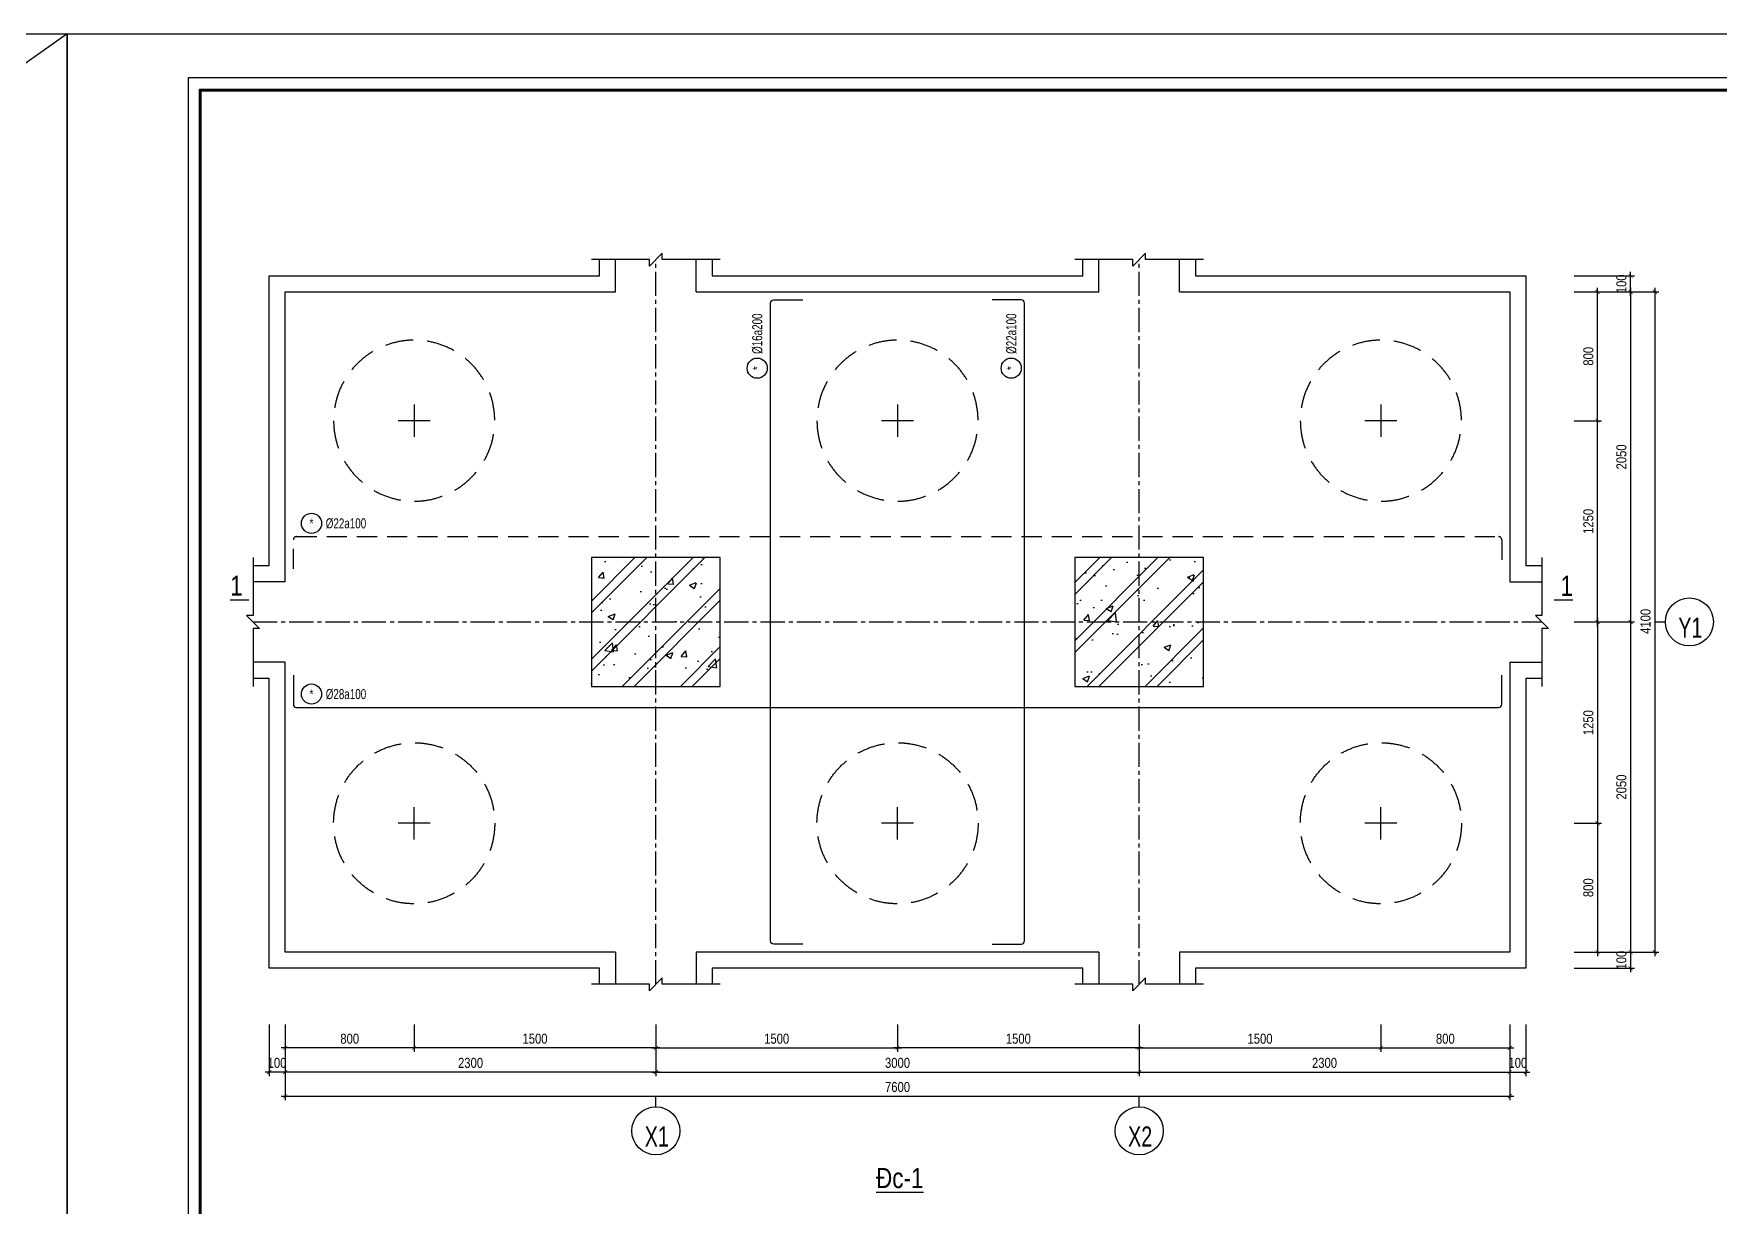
# Model space of a CAD drawing. Extents: x 71 to 2424299, y -14 to 1061502.
# Drawn here: x 1129997 to 1140458, y 529026 to 536307 of the extents above; entities that cross this region are included whole.
import ezdxf
from ezdxf.enums import TextEntityAlignment as Align

# ---------------------------------------------------------------- set-up
doc = ezdxf.new("R2010")
doc.units = 0
doc.header["$LTSCALE"] = 1000
doc.header["$MEASUREMENT"] = 0
doc.header["$PDMODE"] = 3
doc.linetypes.add('CENTER2', pattern=[1.125, 0.75, -0.125, 0.125, -0.125])
doc.linetypes.add('HIDDEN', pattern=[0.375, 0.25, -0.125])
doc.layers.get('0').update_dxf_attribs({"linetype": 'CONTINUOUS'})
doc.layers.get('Defpoints').update_dxf_attribs({"linetype": 'CONTINUOUS'})
for name, color, linetype in [('CDC-KHUNGTEN', 7, 'CONTINUOUS'), ('CDC.01.AXIS', 160, 'CENTER2'), ('CDC.02.DIM', 1, 'CONTINUOUS'), ('CDC.03.BORDER', 3, 'CONTINUOUS'), ('CDC.04.HIDDEN', 8, 'HIDDEN'), ('CDC.05.STEEL', 4, 'CONTINUOUS'), ('CDC.06.TEXT', 2, 'CONTINUOUS'), ('CDC.09.COLUMN', 4, 'CONTINUOUS'), ('CDC.10.HATCH', 9, 'CONTINUOUS'), ('CDC.11.NOTE', 8, 'CONTINUOUS'), ('CDC.12.PILE', 7, 'CONTINUOUS'), ('CDC.14.STEELNUM', 9, 'CONTINUOUS')]:
    doc.layers.add(name, color=color, linetype=linetype)
doc.layers.add('KCS_Plotter', color=11, linetype='CONTINUOUS', plot=False)
doc.styles.add('ARIAL', font='arial.ttf', dxfattribs={"width": 0.8})
doc.dimstyles.new('25', dxfattribs={"dimscale": 25, "dimtxt": 2.5, "dimasz": 1, "dimexe": 1, "dimexo": 0, "dimgap": 1, "dimtad": 1, "dimdec": 0, "dimdsep": 46, "dimtxsty": 'ARIAL', "dimblk": 'ARCHTICK', "dimcen": 1, "dimdle": 1, "dimclrd": 256, "dimclre": 256, "dimclrt": 2, "dimadec": 0, "dimazin": 0, "dimtfac": 0.00072, "dimtdec": 0, "dimtix": 1, "dimtmove": 2, "dimatfit": 3, "dimldrblk": 'ARCHTICK', "dimfxl": 1, "dimtolj": 1, "dimarcsym": 0})
pattern_1 = [(50, (-43780.36, -813.6), (430.35611, -37.65128), [45, -495]), (355, (-43780.36, -813.6), (-83.2508, 451.31528), [36, -396]), (100.4514, (-43744.5, -816.73), (347.10563, 413.66373), [38.24411, -420.68527]), (46.1842, (-43780.36, -693.6), (640.34463, -99.3114), [67.5, -742.5]), (96.6356, (-43727, -701.9), (560.79762, 584.47072), [57.36617, -631.0278]), (351.1842, (-43780.36, -693.6), (560.79717, 584.47116), [54, -594]), (21, (-43720.36, -723.6), (358.14423, -241.57133), [45, -495]), (326, (-43720.36, -723.6), (145.9892, 435.09003), [36, -396]), (71.4514, (-43690.5, -743.73), (504.13358, 193.5183), [38.24411, -420.68527]), (37.5, (-43780.36, -813.6), (7.295913, 199.736312), [0, -391.2, 0, -402, 0, -397.5]), (7.5, (-43780.36, -813.6), (157.841722, 236.647027), [0, -229.2, 0, -382.2, 0, -151.5]), (327.5, (-43914.16, -813.6), (320.293462, -13.532923), [0, -150, 0, -468, 0, -621]), (317.5, (-43974.16, -813.6), (349.9117, 60.06299), [0, -195, 0, -310.8, 0, -441]), (45, (-43780.36, -813.6), (-180.31223, 180.31223), []), (45, (-43780.36, -740.1), (-180.31223, 180.31223), [])]

# ---------------------------------------------------------------- blocks, each defined once
blk = doc.blocks.new('_ArchTick')
at = {"color": 0, "linetype": 'ByBlock', "const_width": 0.15}
blk.add_lwpolyline([(-0.5, -0.5), (0.5, 0.5)], dxfattribs=at)
blk = doc.blocks.new('*D1')
at = {"layer": 'CDC.02.DIM', "lineweight": -2, "transparency": 16777216}
for p, q in [((1131558, 530154), (1131558, 529834)), ((1133858, 530154), (1133858, 529834)), ((1133883, 529859), (1131533, 529859))]:
    blk.add_line(p, q, dxfattribs=at)
at = {"layer": 'Defpoints', "color": 0, "transparency": 16777216}
for p in [(1131558, 530154), (1133858, 530154), (1131558, 529859)]:
    blk.add_point(p, dxfattribs=at)
at = {"layer": 'CDC.02.DIM', "lineweight": -2, "transparency": 16777216, "xscale": 25, "yscale": 25, "zscale": 25, "rotation": 180}
blk.add_blockref('_ArchTick', (1131558, 529859), dxfattribs=at)
at = {"layer": 'CDC.02.DIM', "lineweight": -2, "transparency": 16777216, "xscale": 25, "yscale": 25, "zscale": 25}
blk.add_blockref('_ArchTick', (1133858, 529859), dxfattribs=at)
at = {"layer": 'CDC.02.DIM', "color": 2, "transparency": 16777216, "insert": (1132708, 529916), "char_height": 62.5, "attachment_point": 5, "style": 'ARIAL'}
blk.add_mtext('\\A1;2300', dxfattribs=at)
blk = doc.blocks.new('*D2')
at = {"layer": 'CDC.02.DIM', "lineweight": -2, "transparency": 16777216}
for p, q in [((1136858, 530154), (1136858, 529834)), ((1139158, 530154), (1139158, 529834)), ((1136833, 529859), (1139183, 529859))]:
    blk.add_line(p, q, dxfattribs=at)
at = {"layer": 'Defpoints', "color": 0, "transparency": 16777216}
for p in [(1136858, 530154), (1139158, 530154), (1139158, 529859)]:
    blk.add_point(p, dxfattribs=at)
at = {"layer": 'CDC.02.DIM', "lineweight": -2, "transparency": 16777216, "xscale": 25, "yscale": 25, "zscale": 25, "rotation": 180}
blk.add_blockref('_ArchTick', (1136858, 529859), dxfattribs=at)
at = {"layer": 'CDC.02.DIM', "lineweight": -2, "transparency": 16777216, "xscale": 25, "yscale": 25, "zscale": 25}
blk.add_blockref('_ArchTick', (1139158, 529859), dxfattribs=at)
at = {"layer": 'CDC.02.DIM', "color": 2, "transparency": 16777216, "insert": (1138008, 529916), "char_height": 62.5, "attachment_point": 5, "style": 'ARIAL'}
blk.add_mtext('\\A1;2300', dxfattribs=at)
blk = doc.blocks.new('*D3')
at = {"layer": 'CDC.02.DIM', "lineweight": -2, "transparency": 16777216}
for p, q in [((1131558, 530154), (1131558, 529684)), ((1139158, 530154), (1139158, 529684)), ((1131533, 529709), (1139183, 529709))]:
    blk.add_line(p, q, dxfattribs=at)
at = {"layer": 'Defpoints', "color": 0, "transparency": 16777216}
for p in [(1131558, 530154), (1139158, 530154), (1139158, 529709)]:
    blk.add_point(p, dxfattribs=at)
at = {"layer": 'CDC.02.DIM', "lineweight": -2, "transparency": 16777216, "xscale": 25, "yscale": 25, "zscale": 25, "rotation": 180}
blk.add_blockref('_ArchTick', (1131558, 529709), dxfattribs=at)
at = {"layer": 'CDC.02.DIM', "lineweight": -2, "transparency": 16777216, "xscale": 25, "yscale": 25, "zscale": 25}
blk.add_blockref('_ArchTick', (1139158, 529709), dxfattribs=at)
at = {"layer": 'CDC.02.DIM', "color": 2, "transparency": 16777216, "insert": (1135358, 529766), "char_height": 62.5, "attachment_point": 5, "style": 'ARIAL'}
blk.add_mtext('\\A1;7600', dxfattribs=at)
blk = doc.blocks.new('*D4')
at = {"layer": 'CDC.02.DIM', "lineweight": -2, "transparency": 16777216}
for p, q in [((1132358, 530154), (1132358, 529984)), ((1133858, 530154), (1133858, 529984)), ((1133883, 530009), (1132333, 530009))]:
    blk.add_line(p, q, dxfattribs=at)
at = {"layer": 'Defpoints', "color": 0, "transparency": 16777216}
for p in [(1132358, 530154), (1133858, 530154), (1132358, 530009)]:
    blk.add_point(p, dxfattribs=at)
at = {"layer": 'CDC.02.DIM', "lineweight": -2, "transparency": 16777216, "xscale": 25, "yscale": 25, "zscale": 25, "rotation": 180}
blk.add_blockref('_ArchTick', (1132358, 530009), dxfattribs=at)
at = {"layer": 'CDC.02.DIM', "lineweight": -2, "transparency": 16777216, "xscale": 25, "yscale": 25, "zscale": 25}
blk.add_blockref('_ArchTick', (1133858, 530009), dxfattribs=at)
at = {"layer": 'CDC.02.DIM', "color": 2, "transparency": 16777216, "insert": (1133108, 530066), "char_height": 62.5, "attachment_point": 5, "style": 'ARIAL'}
blk.add_mtext('\\A1;1500', dxfattribs=at)
blk = doc.blocks.new('*D5')
at = {"layer": 'CDC.02.DIM', "lineweight": -2, "transparency": 16777216}
for p, q in [((1133858, 530154), (1133858, 529984)), ((1135358, 530154), (1135358, 529984)), ((1133833, 530009), (1135383, 530009))]:
    blk.add_line(p, q, dxfattribs=at)
at = {"layer": 'Defpoints', "color": 0, "transparency": 16777216}
for p in [(1133858, 530154), (1135358, 530154), (1135358, 530009)]:
    blk.add_point(p, dxfattribs=at)
at = {"layer": 'CDC.02.DIM', "lineweight": -2, "transparency": 16777216, "xscale": 25, "yscale": 25, "zscale": 25, "rotation": 180}
blk.add_blockref('_ArchTick', (1133858, 530009), dxfattribs=at)
at = {"layer": 'CDC.02.DIM', "lineweight": -2, "transparency": 16777216, "xscale": 25, "yscale": 25, "zscale": 25}
blk.add_blockref('_ArchTick', (1135358, 530009), dxfattribs=at)
at = {"layer": 'CDC.02.DIM', "color": 2, "transparency": 16777216, "insert": (1134608, 530066), "char_height": 62.5, "attachment_point": 5, "style": 'ARIAL'}
blk.add_mtext('\\A1;1500', dxfattribs=at)
blk = doc.blocks.new('*D6')
at = {"layer": 'CDC.02.DIM', "lineweight": -2, "transparency": 16777216}
for p, q in [((1131458, 530154), (1131458, 529834)), ((1131558, 530154), (1131558, 529834)), ((1131583, 529859), (1131433, 529859))]:
    blk.add_line(p, q, dxfattribs=at)
at = {"layer": 'Defpoints', "color": 0, "transparency": 16777216}
for p in [(1131458, 530154), (1131558, 530154), (1131458, 529859)]:
    blk.add_point(p, dxfattribs=at)
at = {"layer": 'CDC.02.DIM', "lineweight": -2, "transparency": 16777216, "xscale": 25, "yscale": 25, "zscale": 25, "rotation": 180}
blk.add_blockref('_ArchTick', (1131458, 529859), dxfattribs=at)
at = {"layer": 'CDC.02.DIM', "lineweight": -2, "transparency": 16777216, "xscale": 25, "yscale": 25, "zscale": 25}
blk.add_blockref('_ArchTick', (1131558, 529859), dxfattribs=at)
at = {"layer": 'CDC.02.DIM', "color": 2, "transparency": 16777216, "insert": (1131507, 529916), "char_height": 62.5, "attachment_point": 5, "style": 'ARIAL'}
blk.add_mtext('\\A1;100', dxfattribs=at)
blk = doc.blocks.new('*D7')
at = {"layer": 'CDC.02.DIM', "lineweight": -2, "transparency": 16777216}
for p, q in [((1135358, 530154), (1135358, 529984)), ((1136858, 530154), (1136858, 529984)), ((1136883, 530009), (1135333, 530009))]:
    blk.add_line(p, q, dxfattribs=at)
at = {"layer": 'Defpoints', "color": 0, "transparency": 16777216}
for p in [(1135358, 530154), (1136858, 530154), (1135358, 530009)]:
    blk.add_point(p, dxfattribs=at)
at = {"layer": 'CDC.02.DIM', "lineweight": -2, "transparency": 16777216, "xscale": 25, "yscale": 25, "zscale": 25, "rotation": 180}
blk.add_blockref('_ArchTick', (1135358, 530009), dxfattribs=at)
at = {"layer": 'CDC.02.DIM', "lineweight": -2, "transparency": 16777216, "xscale": 25, "yscale": 25, "zscale": 25}
blk.add_blockref('_ArchTick', (1136858, 530009), dxfattribs=at)
at = {"layer": 'CDC.02.DIM', "color": 2, "transparency": 16777216, "insert": (1136108, 530066), "char_height": 62.5, "attachment_point": 5, "style": 'ARIAL'}
blk.add_mtext('\\A1;1500', dxfattribs=at)
blk = doc.blocks.new('*D8')
at = {"layer": 'CDC.02.DIM', "lineweight": -2, "transparency": 16777216}
for p, q in [((1136858, 530154), (1136858, 529984)), ((1138358, 530154), (1138358, 529984)), ((1136833, 530009), (1138383, 530009))]:
    blk.add_line(p, q, dxfattribs=at)
at = {"layer": 'Defpoints', "color": 0, "transparency": 16777216}
for p in [(1136858, 530154), (1138358, 530154), (1138358, 530009)]:
    blk.add_point(p, dxfattribs=at)
at = {"layer": 'CDC.02.DIM', "lineweight": -2, "transparency": 16777216, "xscale": 25, "yscale": 25, "zscale": 25, "rotation": 180}
blk.add_blockref('_ArchTick', (1136858, 530009), dxfattribs=at)
at = {"layer": 'CDC.02.DIM', "lineweight": -2, "transparency": 16777216, "xscale": 25, "yscale": 25, "zscale": 25}
blk.add_blockref('_ArchTick', (1138358, 530009), dxfattribs=at)
at = {"layer": 'CDC.02.DIM', "color": 2, "transparency": 16777216, "insert": (1137608, 530066), "char_height": 62.5, "attachment_point": 5, "style": 'ARIAL'}
blk.add_mtext('\\A1;1500', dxfattribs=at)
blk = doc.blocks.new('*D9')
at = {"layer": 'CDC.02.DIM', "lineweight": -2, "transparency": 16777216}
for p, q in [((1133858, 530154), (1133858, 529834)), ((1136858, 530154), (1136858, 529834)), ((1133833, 529859), (1136883, 529859))]:
    blk.add_line(p, q, dxfattribs=at)
at = {"layer": 'Defpoints', "color": 0, "transparency": 16777216}
for p in [(1133858, 530154), (1136858, 530154), (1136858, 529859)]:
    blk.add_point(p, dxfattribs=at)
at = {"layer": 'CDC.02.DIM', "lineweight": -2, "transparency": 16777216, "xscale": 25, "yscale": 25, "zscale": 25, "rotation": 180}
blk.add_blockref('_ArchTick', (1133858, 529859), dxfattribs=at)
at = {"layer": 'CDC.02.DIM', "lineweight": -2, "transparency": 16777216, "xscale": 25, "yscale": 25, "zscale": 25}
blk.add_blockref('_ArchTick', (1136858, 529859), dxfattribs=at)
at = {"layer": 'CDC.02.DIM', "color": 2, "transparency": 16777216, "insert": (1135358, 529916), "char_height": 62.5, "attachment_point": 5, "style": 'ARIAL'}
blk.add_mtext('\\A1;3000', dxfattribs=at)
blk = doc.blocks.new('*D10')
at = {"layer": 'CDC.02.DIM', "lineweight": -2, "transparency": 16777216}
for p, q in [((1139158, 530154), (1139158, 529834)), ((1139258, 530154), (1139258, 529834)), ((1139133, 529859), (1139283, 529859))]:
    blk.add_line(p, q, dxfattribs=at)
at = {"layer": 'Defpoints', "color": 0, "transparency": 16777216}
for p in [(1139158, 530154), (1139258, 530154), (1139258, 529859)]:
    blk.add_point(p, dxfattribs=at)
at = {"layer": 'CDC.02.DIM', "lineweight": -2, "transparency": 16777216, "xscale": 25, "yscale": 25, "zscale": 25, "rotation": 180}
blk.add_blockref('_ArchTick', (1139158, 529859), dxfattribs=at)
at = {"layer": 'CDC.02.DIM', "lineweight": -2, "transparency": 16777216, "xscale": 25, "yscale": 25, "zscale": 25}
blk.add_blockref('_ArchTick', (1139258, 529859), dxfattribs=at)
at = {"layer": 'CDC.02.DIM', "color": 2, "transparency": 16777216, "insert": (1139208, 529916), "char_height": 62.5, "attachment_point": 5, "style": 'ARIAL'}
blk.add_mtext('\\A1;100', dxfattribs=at)
blk = doc.blocks.new('*D11')
at = {"layer": 'CDC.02.DIM', "lineweight": -2, "transparency": 16777216}
for p, q in [((1139558, 534704), (1139933, 534704)), ((1139908, 534729), (1139908, 532629)), ((1139558, 532654), (1139933, 532654))]:
    blk.add_line(p, q, dxfattribs=at)
at = {"layer": 'Defpoints', "color": 0, "transparency": 16777216}
for p in [(1139558, 534704), (1139558, 532654), (1139908, 532654)]:
    blk.add_point(p, dxfattribs=at)
at = {"layer": 'CDC.02.DIM', "lineweight": -2, "transparency": 16777216, "xscale": 25, "yscale": 25, "zscale": 25}
for p, rotation in [((1139908, 534704), 90), ((1139908, 532654), 270)]:
    blk.add_blockref('_ArchTick', p, dxfattribs=dict(at, rotation=rotation))
at = {"layer": 'CDC.02.DIM', "color": 2, "transparency": 16777216, "insert": (1139851, 533679), "char_height": 62.5, "attachment_point": 5, "rotation": 90, "style": 'ARIAL'}
blk.add_mtext('\\A1;2050', dxfattribs=at)
blk = doc.blocks.new('*D12')
at = {"layer": 'CDC.02.DIM', "lineweight": -2, "transparency": 16777216}
for p, q in [((1139558, 532654), (1139933, 532654)), ((1139908, 532679), (1139908, 530579)), ((1139558, 530604), (1139933, 530604))]:
    blk.add_line(p, q, dxfattribs=at)
at = {"layer": 'Defpoints', "color": 0, "transparency": 16777216}
for p in [(1139558, 532654), (1139558, 530604), (1139908, 530604)]:
    blk.add_point(p, dxfattribs=at)
at = {"layer": 'CDC.02.DIM', "lineweight": -2, "transparency": 16777216, "xscale": 25, "yscale": 25, "zscale": 25}
for p, rotation in [((1139908, 532654), 90), ((1139908, 530604), 270)]:
    blk.add_blockref('_ArchTick', p, dxfattribs=dict(at, rotation=rotation))
at = {"layer": 'CDC.02.DIM', "color": 2, "transparency": 16777216, "insert": (1139851, 531629), "char_height": 62.5, "attachment_point": 5, "rotation": 90, "style": 'ARIAL'}
blk.add_mtext('\\A1;2050', dxfattribs=at)
blk = doc.blocks.new('*D13')
at = {"layer": 'CDC.02.DIM', "lineweight": -2, "transparency": 16777216}
for p, q in [((1139558, 534704), (1140083, 534704)), ((1140058, 534729), (1140058, 530579)), ((1139558, 530604), (1140083, 530604))]:
    blk.add_line(p, q, dxfattribs=at)
at = {"layer": 'Defpoints', "color": 0, "transparency": 16777216}
for p in [(1139558, 534704), (1139558, 530604), (1140058, 530604)]:
    blk.add_point(p, dxfattribs=at)
at = {"layer": 'CDC.02.DIM', "lineweight": -2, "transparency": 16777216, "xscale": 25, "yscale": 25, "zscale": 25}
for p, rotation in [((1140058, 534704), 90), ((1140058, 530604), 270)]:
    blk.add_blockref('_ArchTick', p, dxfattribs=dict(at, rotation=rotation))
at = {"layer": 'CDC.02.DIM', "color": 2, "transparency": 16777216, "insert": (1140001, 532658), "char_height": 62.5, "attachment_point": 5, "rotation": 90, "style": 'ARIAL'}
blk.add_mtext('\\A1;4100', dxfattribs=at)
blk = doc.blocks.new('*D14')
at = {"layer": 'CDC.02.DIM', "lineweight": -2, "transparency": 16777216}
for p, q in [((1139908, 534679), (1139908, 534829)), ((1139558, 534804), (1139933, 534804)), ((1139558, 534704), (1139933, 534704))]:
    blk.add_line(p, q, dxfattribs=at)
at = {"layer": 'Defpoints', "color": 0, "transparency": 16777216}
for p in [(1139558, 534804), (1139558, 534704), (1139908, 534804)]:
    blk.add_point(p, dxfattribs=at)
at = {"layer": 'CDC.02.DIM', "lineweight": -2, "transparency": 16777216, "xscale": 25, "yscale": 25, "zscale": 25}
for p, rotation in [((1139908, 534804), 90), ((1139908, 534704), 270)]:
    blk.add_blockref('_ArchTick', p, dxfattribs=dict(at, rotation=rotation))
at = {"layer": 'CDC.02.DIM', "color": 2, "transparency": 16777216, "insert": (1139851, 534754), "char_height": 62.5, "attachment_point": 5, "rotation": 90, "style": 'ARIAL'}
blk.add_mtext('\\A1;100', dxfattribs=at)
blk = doc.blocks.new('*D15')
at = {"layer": 'CDC.02.DIM', "lineweight": -2, "transparency": 16777216}
for p, q in [((1139908, 530629), (1139908, 530479)), ((1139558, 530604), (1139933, 530604)), ((1139558, 530504), (1139933, 530504))]:
    blk.add_line(p, q, dxfattribs=at)
at = {"layer": 'Defpoints', "color": 0, "transparency": 16777216}
for p in [(1139558, 530604), (1139558, 530504), (1139908, 530504)]:
    blk.add_point(p, dxfattribs=at)
at = {"layer": 'CDC.02.DIM', "lineweight": -2, "transparency": 16777216, "xscale": 25, "yscale": 25, "zscale": 25}
for p, rotation in [((1139908, 530604), 90), ((1139908, 530504), 270)]:
    blk.add_blockref('_ArchTick', p, dxfattribs=dict(at, rotation=rotation))
at = {"layer": 'CDC.02.DIM', "color": 2, "transparency": 16777216, "insert": (1139851, 530554), "char_height": 62.5, "attachment_point": 5, "rotation": 90, "style": 'ARIAL'}
blk.add_mtext('\\A1;100', dxfattribs=at)
blk = doc.blocks.new('*D16')
at = {"layer": 'CDC.02.DIM', "lineweight": -2, "transparency": 16777216}
for p, q in [((1139558, 533904), (1139728, 533904)), ((1139703, 532629), (1139703, 533929)), ((1139558, 532654), (1139728, 532654))]:
    blk.add_line(p, q, dxfattribs=at)
at = {"layer": 'Defpoints', "color": 0, "transparency": 16777216}
for p in [(1139558, 533904), (1139703, 533904), (1139558, 532654)]:
    blk.add_point(p, dxfattribs=at)
at = {"layer": 'CDC.02.DIM', "lineweight": -2, "transparency": 16777216, "xscale": 25, "yscale": 25, "zscale": 25}
for p, rotation in [((1139703, 533904), 90), ((1139703, 532654), 270)]:
    blk.add_blockref('_ArchTick', p, dxfattribs=dict(at, rotation=rotation))
at = {"layer": 'CDC.02.DIM', "color": 2, "transparency": 16777216, "insert": (1139646, 533279), "char_height": 62.5, "attachment_point": 5, "rotation": 90, "style": 'ARIAL'}
blk.add_mtext('\\A1;1250', dxfattribs=at)
blk = doc.blocks.new('*D17')
at = {"layer": 'CDC.02.DIM', "lineweight": -2, "transparency": 16777216}
for p, q in [((1139558, 532654), (1139728, 532654)), ((1139703, 532679), (1139703, 531379)), ((1139558, 531404), (1139728, 531404))]:
    blk.add_line(p, q, dxfattribs=at)
at = {"layer": 'Defpoints', "color": 0, "transparency": 16777216}
for p in [(1139558, 532654), (1139558, 531404), (1139703, 531404)]:
    blk.add_point(p, dxfattribs=at)
at = {"layer": 'CDC.02.DIM', "lineweight": -2, "transparency": 16777216, "xscale": 25, "yscale": 25, "zscale": 25}
for p, rotation in [((1139703, 532654), 90), ((1139703, 531404), 270)]:
    blk.add_blockref('_ArchTick', p, dxfattribs=dict(at, rotation=rotation))
at = {"layer": 'CDC.02.DIM', "color": 2, "transparency": 16777216, "insert": (1139646, 532029), "char_height": 62.5, "attachment_point": 5, "rotation": 90, "style": 'ARIAL'}
blk.add_mtext('\\A1;1250', dxfattribs=at)
blk = doc.blocks.new('D1000')
at = {"layer": 'CDC.01.AXIS'}
for p, q in [((100, 0), (-100, 0)), ((0, -100), (0, 100))]:
    blk.add_line(p, q, dxfattribs=at)
at = {"layer": 'CDC.04.HIDDEN', "ltscale": 0.7}
blk.add_circle((0, 0), 500, dxfattribs=at)
blk = doc.blocks.new('*D221')
at = {"layer": 'CDC.02.DIM', "lineweight": -2, "transparency": 16777216}
for p, q in [((1131558, 530154), (1131558, 529984)), ((1132358, 530154), (1132358, 529984)), ((1132383, 530009), (1131533, 530009))]:
    blk.add_line(p, q, dxfattribs=at)
at = {"layer": 'Defpoints', "color": 0, "transparency": 16777216}
for p in [(1131558, 530154), (1132358, 530154), (1131558, 530009)]:
    blk.add_point(p, dxfattribs=at)
at = {"layer": 'CDC.02.DIM', "lineweight": -2, "transparency": 16777216, "xscale": 25, "yscale": 25, "zscale": 25, "rotation": 180}
blk.add_blockref('_ArchTick', (1131558, 530009), dxfattribs=at)
at = {"layer": 'CDC.02.DIM', "lineweight": -2, "transparency": 16777216, "xscale": 25, "yscale": 25, "zscale": 25}
blk.add_blockref('_ArchTick', (1132358, 530009), dxfattribs=at)
at = {"layer": 'CDC.02.DIM', "color": 2, "transparency": 16777216, "insert": (1131958, 530066), "char_height": 62.5, "attachment_point": 5, "style": 'ARIAL'}
blk.add_mtext('\\A1;800', dxfattribs=at)
blk = doc.blocks.new('*D222')
at = {"layer": 'CDC.02.DIM', "lineweight": -2, "transparency": 16777216}
for p, q in [((1138358, 530154), (1138358, 529984)), ((1139158, 530154), (1139158, 529984)), ((1138333, 530009), (1139183, 530009))]:
    blk.add_line(p, q, dxfattribs=at)
at = {"layer": 'Defpoints', "color": 0, "transparency": 16777216}
for p in [(1138358, 530154), (1139158, 530154), (1139158, 530009)]:
    blk.add_point(p, dxfattribs=at)
at = {"layer": 'CDC.02.DIM', "lineweight": -2, "transparency": 16777216, "xscale": 25, "yscale": 25, "zscale": 25, "rotation": 180}
blk.add_blockref('_ArchTick', (1138358, 530009), dxfattribs=at)
at = {"layer": 'CDC.02.DIM', "lineweight": -2, "transparency": 16777216, "xscale": 25, "yscale": 25, "zscale": 25}
blk.add_blockref('_ArchTick', (1139158, 530009), dxfattribs=at)
at = {"layer": 'CDC.02.DIM', "color": 2, "transparency": 16777216, "insert": (1138758, 530066), "char_height": 62.5, "attachment_point": 5, "style": 'ARIAL'}
blk.add_mtext('\\A1;800', dxfattribs=at)
blk = doc.blocks.new('*D223')
at = {"layer": 'CDC.02.DIM', "lineweight": -2, "transparency": 16777216}
for p, q in [((1139558, 531404), (1139728, 531404)), ((1139703, 531429), (1139703, 530579)), ((1139558, 530604), (1139728, 530604))]:
    blk.add_line(p, q, dxfattribs=at)
at = {"layer": 'Defpoints', "color": 0, "transparency": 16777216}
for p in [(1139558, 531404), (1139558, 530604), (1139703, 530604)]:
    blk.add_point(p, dxfattribs=at)
at = {"layer": 'CDC.02.DIM', "lineweight": -2, "transparency": 16777216, "xscale": 25, "yscale": 25, "zscale": 25}
for p, rotation in [((1139703, 531404), 90), ((1139703, 530604), 270)]:
    blk.add_blockref('_ArchTick', p, dxfattribs=dict(at, rotation=rotation))
at = {"layer": 'CDC.02.DIM', "color": 2, "transparency": 16777216, "insert": (1139646, 531004), "char_height": 62.5, "attachment_point": 5, "rotation": 90, "style": 'ARIAL'}
blk.add_mtext('\\A1;800', dxfattribs=at)
blk = doc.blocks.new('*D224')
at = {"layer": 'CDC.02.DIM', "lineweight": -2, "transparency": 16777216}
for p, q in [((1139558, 534704), (1139728, 534704)), ((1139703, 533879), (1139703, 534729)), ((1139558, 533904), (1139728, 533904))]:
    blk.add_line(p, q, dxfattribs=at)
at = {"layer": 'Defpoints', "color": 0, "transparency": 16777216}
for p in [(1139558, 534704), (1139703, 534704), (1139558, 533904)]:
    blk.add_point(p, dxfattribs=at)
at = {"layer": 'CDC.02.DIM', "lineweight": -2, "transparency": 16777216, "xscale": 25, "yscale": 25, "zscale": 25}
for p, rotation in [((1139703, 534704), 90), ((1139703, 533904), 270)]:
    blk.add_blockref('_ArchTick', p, dxfattribs=dict(at, rotation=rotation))
at = {"layer": 'CDC.02.DIM', "color": 2, "transparency": 16777216, "insert": (1139646, 534304), "char_height": 62.5, "attachment_point": 5, "rotation": 90, "style": 'ARIAL'}
blk.add_mtext('\\A1;800', dxfattribs=at)
blk = doc.blocks.new('KHUNG TEN')
at = {"layer": 'CDC-KHUNGTEN', "color": 8}
blk.add_lwpolyline([(75096, 1100), (83000, 1100), (83000, 58300), (3000, 58300), (3000, 1100), (75096, 1100)], dxfattribs=at)
at = {"layer": 'CDC-KHUNGTEN', "color": 255, "lineweight": 60}
blk.add_lwpolyline([(74900, 1400), (74900, 58000), (3300, 58000), (3300, 1400), (74900, 1400)], close=True, dxfattribs=at)
at = {"layer": 'Defpoints', "color": 1, "ltscale": 0.2}
blk.add_lwpolyline([(0, 0), (0, 59400), (84100, 59400), (84100, 0), (0, 0)], close=True, dxfattribs=at)

msp = doc.modelspace()

# ---------------------------------------------------------------- hatches: boundary and pattern name
at = {"layer": 'CDC.10.HATCH'}
h = msp.add_hatch(dxfattribs=at)
h.set_pattern_fill('CHAU-01', color=256, scale=60, style=0, pattern_type=2)
h.set_pattern_definition(pattern_1)
h.paths.add_polyline_path([(1133858.03, 533054.1), (1133458.03, 533054.1), (1133458.03, 532364.1), (1133858.03, 532364.1)])
h.paths.add_polyline_path([(1134258.03, 533054.1), (1133858.03, 533054.1), (1133858.03, 532364.1), (1134258.03, 532364.1)])
h.paths.add_polyline_path([(1134258.03, 532364.1), (1133858.03, 532364.1), (1133858.03, 532254.1), (1134258.03, 532254.1)])
h.paths.add_polyline_path([(1133858.03, 532364.1), (1133458.03, 532364.1), (1133458.03, 532254.1), (1133858.03, 532254.1)])
h = msp.add_hatch(dxfattribs=at)
h.set_pattern_fill('CHAU-01', color=256, scale=60, style=0, pattern_type=2)
h.set_pattern_definition(pattern_1)
h.paths.add_polyline_path([(1136858.03, 533054.1), (1136458.03, 533054.1), (1136458.03, 532364.1), (1136858.03, 532364.1)])
h.paths.add_polyline_path([(1137258.03, 533054.1), (1136858.03, 533054.1), (1136858.03, 532364.1), (1137258.03, 532364.1)])
h.paths.add_polyline_path([(1137258.03, 532364.1), (1136858.03, 532364.1), (1136858.03, 532254.1), (1137258.03, 532254.1)])
h.paths.add_polyline_path([(1136858.03, 532364.1), (1136458.03, 532364.1), (1136458.03, 532254.1), (1136858.03, 532254.1)])

# ---------------------------------------------------------------- linework, layer by layer
at = {"layer": 'CDC.01.AXIS', "ltscale": 0.2}
for p, q in [((1133858.03, 530404.1), (1133858.03, 534904.1)), ((1136858.03, 530404.1), (1136858.03, 534904.1)), ((1131358.03, 532654.1), (1139358.03, 532654.1))]:
    msp.add_line(p, q, dxfattribs=at)
at = {"layer": 'CDC.03.BORDER'}
for p, q in [((1133608.03, 534704.1), (1133608.03, 534904.1)), ((1134108.03, 534704.1), (1134108.03, 534904.1)), ((1136608.03, 534704.1), (1136608.03, 534904.1)), ((1137108.03, 534704.1), (1137108.03, 534904.1)), ((1131558.03, 532904.1), (1131358.03, 532904.1)), ((1139158.03, 532904.1), (1139358.03, 532904.1)), ((1131558.03, 532404.1), (1131358.03, 532404.1)), ((1139158.03, 532404.1), (1139358.03, 532404.1)), ((1133608.03, 530604.1), (1133608.03, 530404.1)), ((1134108.03, 530604.1), (1134108.03, 530404.1)), ((1136608.03, 530604.1), (1136608.03, 530404.1)), ((1137108.03, 530604.1), (1137108.03, 530404.1))]:
    msp.add_line(p, q, dxfattribs=at)
for points in [[(1131558.03, 532904.1), (1131558.03, 534704.1), (1133608.03, 534704.1)], [(1134108.03, 534704.1), (1136608.03, 534704.1)], [(1137108.03, 534704.1), (1139158.03, 534704.1), (1139158.03, 532904.1)], [(1133608.03, 530604.1), (1131558.03, 530604.1), (1131558.03, 532404.1)], [(1139158.03, 532404.1), (1139158.03, 530604.1), (1137108.03, 530604.1)], [(1136608.03, 530604.1), (1134108.03, 530604.1)]]:
    msp.add_lwpolyline(points, dxfattribs=at)
at = {"layer": 'CDC.05.STEEL', "ltscale": 0.5}
msp.add_lwpolyline([(1134769.68, 530654.1), (1134589.68, 530654.1, -0.41421356), (1134569.68, 530674.1), (1134569.68, 534634.1, -0.41421356), (1134589.68, 534654.1), (1134769.68, 534654.1)], format="xyb", dxfattribs=at)
at = {"layer": 'CDC.05.STEEL'}
for points in [[(1135946.39, 530654.1), (1136126.39, 530654.1, 0.41421356), (1136146.39, 530674.1), (1136146.39, 534634.1, 0.41421356), (1136126.39, 534654.1), (1135946.39, 534654.1)], [(1131608.03, 532324.03), (1131608.03, 532144.03, 0.41421356), (1131628.03, 532124.03), (1139088.03, 532124.03, 0.41421356), (1139108.03, 532144.03), (1139108.03, 532324.03)]]:
    msp.add_lwpolyline(points, format="xyb", dxfattribs=at)
at = {"layer": 'CDC.05.STEEL', "linetype": 'HIDDEN', "ltscale": 0.5}
msp.add_lwpolyline([(1131608.03, 532984.16), (1131608.03, 533164.16, -0.41421356), (1131628.03, 533184.16), (1139088.03, 533184.16, -0.41421356), (1139108.03, 533164.16), (1139108.03, 532984.16)], format="xyb", dxfattribs=at)
at = {"layer": 'CDC.09.COLUMN'}
for points in [[(1133458.03, 532254.1), (1134258.03, 532254.1), (1134258.03, 533054.1), (1133458.03, 533054.1)], [(1136458.03, 532254.1), (1137258.03, 532254.1), (1137258.03, 533054.1), (1136458.03, 533054.1)]]:
    msp.add_lwpolyline(points, close=True, dxfattribs=at)
at = {"layer": 'CDC.11.NOTE'}
for p, q in [((1140058.03, 532654.1), (1140123.96, 532654.1)), ((1133858.03, 529643.34), (1133858.03, 529709.27)), ((1136858.03, 529643.34), (1136858.03, 529709.27))]:
    msp.add_line(p, q, dxfattribs=at)
for points in [[(1134258.03, 534904.1), (1133898.03, 534904.1), (1133898.03, 534944.1), (1133818.03, 534864.1), (1133818.03, 534904.1), (1133458.03, 534904.1)], [(1137258.03, 534904.1), (1136898.03, 534904.1), (1136898.03, 534944.1), (1136818.03, 534864.1), (1136818.03, 534904.1), (1136458.03, 534904.1)], [(1131358.03, 533004.1), (1131458.03, 533004.1), (1131458.03, 534804.1), (1133508.03, 534804.1), (1133508.03, 534904.1)], [(1134208.03, 534904.1), (1134208.03, 534804.1), (1136508.03, 534804.1), (1136508.03, 534904.1)], [(1137208.03, 534904.1), (1137208.03, 534804.1), (1139258.03, 534804.1), (1139258.03, 533004.1), (1139358.03, 533004.1)], [(1131358.03, 533054.1), (1131358.03, 532694.1), (1131318.03, 532694.1), (1131398.03, 532614.1), (1131358.03, 532614.1), (1131358.03, 532254.1)], [(1139358.03, 533054.1), (1139358.03, 532694.1), (1139318.03, 532694.1), (1139398.03, 532614.1), (1139358.03, 532614.1), (1139358.03, 532254.1)], [(1133508.03, 530404.1), (1133508.03, 530504.1), (1131458.03, 530504.1), (1131458.03, 532304.1), (1131358.03, 532304.1)], [(1139358.03, 532304.1), (1139258.03, 532304.1), (1139258.03, 530504.1), (1137208.03, 530504.1), (1137208.03, 530404.1)], [(1134258.03, 530404.1), (1133898.03, 530404.1), (1133898.03, 530444.1), (1133818.03, 530364.1), (1133818.03, 530404.1), (1133458.03, 530404.1)], [(1136508.03, 530404.1), (1136508.03, 530504.1), (1134208.03, 530504.1), (1134208.03, 530404.1)], [(1137258.03, 530404.1), (1136898.03, 530404.1), (1136898.03, 530444.1), (1136818.03, 530364.1), (1136818.03, 530404.1), (1136458.03, 530404.1)]]:
    msp.add_lwpolyline(points, dxfattribs=at)
for centre in [(1140273.1, 532654.1), (1133858.03, 529494.2), (1136858.03, 529494.2)]:
    msp.add_circle(centre, 149.14, dxfattribs=at)
at = {"layer": 'CDC.14.STEELNUM'}
for centre in [(1134487.18, 534230.13), (1136063.89, 534230.13), (1131720.71, 533266.66), (1131720.71, 532206.53)]:
    msp.add_circle(centre, 62.5, dxfattribs=at)
at = {"layer": 'KCS_Plotter'}
msp.add_line((1130204.55, 536307.16), (1109179.55, 521457.16), dxfattribs=at)

# ---------------------------------------------------------------- block references
at = {"layer": 'CDC.06.TEXT', "xscale": 0.2499999999982123, "yscale": 0.2499999999982123, "zscale": 0.2499999999982123}
for p in [(1109179.55, 521457.16), (1130204.55, 521457.16)]:
    msp.add_blockref('KHUNG TEN', p, dxfattribs=at)
at = {"layer": 'CDC.12.PILE', "xscale": -1, "rotation": 180}
for p in [(1132358.03, 533904.1), (1135358.03, 533904.1), (1138358.03, 533904.1)]:
    msp.add_blockref('D1000', p, dxfattribs=at)
at = {"layer": 'CDC.12.PILE'}
for p in [(1132358.03, 531404.1), (1135358.03, 531404.1), (1138358.03, 531404.1)]:
    msp.add_blockref('D1000', p, dxfattribs=at)

# ---------------------------------------------------------------- texts
at = {"layer": 'CDC.06.TEXT', "style": 'ARIAL', "width": 0.7}
for s, p in [('%%C16a200', (1134487.18, 534444.15)), ('%%C22a100', (1136063.89, 534444.15))]:
    msp.add_text(s, height=62.5, rotation=90, dxfattribs=at).set_placement(p, align=Align.MIDDLE_CENTER)
at = {"layer": 'CDC.06.TEXT', "style": 'ARIAL'}
for s, height, width, p in [('%%C22a100', 62.5, 0.7, (1131934.74, 533266.66)), ('%%U1 ', 125, 0.8, (1131274.18, 532879.94)), ('%%U 1', 125, 0.8, (1139492.14, 532878.92)), ('%%C28a100', 62.5, 0.7, (1131934.74, 532206.53)), ('%%UĐc-1', 125, 0.8, (1135371.94, 529201.42))]:
    msp.add_text(s, height=height, dxfattribs=dict(at, width=width)).set_placement(p, align=Align.MIDDLE_CENTER)
at = {"layer": 'CDC.06.TEXT', "char_height": 125, "width": 116.16, "attachment_point": 8, "line_spacing_factor": 0.938532}
for s, insert in [('{\\fArial|b0|i0|c0|p34;\\W0.7;Y1}', (1140279.02, 532556.43)), ('{\\fArial|b0|i0|c0|p34;\\W0.7;X1}', (1133863.95, 529396.53)), ('{\\fArial|b0|i0|c0|p34;\\W0.7;X2}', (1136863.95, 529396.53))]:
    msp.add_mtext(s, dxfattribs=dict(at, insert=insert))
at = {"layer": 'CDC.14.STEELNUM', "style": 'ARIAL', "width": 0.7}
for p in [(1134487.18, 534230.13), (1136063.89, 534230.13)]:
    msp.add_text('*', height=62.5, rotation=90, dxfattribs=at).set_placement(p, align=Align.MIDDLE_CENTER)
for p in [(1131720.71, 533266.66), (1131720.71, 532206.53)]:
    msp.add_text('*', height=62.5, dxfattribs=at).set_placement(p, align=Align.MIDDLE_CENTER)

# ---------------------------------------------------------------- dimensions: what is measured, and where the dimension line sits
at = {"layer": 'CDC.02.DIM'}
for base, p1, p2, picture, middle in [((1139908.03, 534804.1), (1139558.03, 534704.1), (1139558.03, 534804.1), '*D14', (1139851.12, 534754.1)), ((1140058.03, 530604.1), (1139558.03, 534704.1), (1139558.03, 530604.1), '*D13', (1140001.12, 532657.58)), ((1139908.03, 530504.1), (1139558.03, 530604.1), (1139558.03, 530504.1), '*D15', (1139851.12, 530554.1))]:
    dim = msp.add_linear_dim(base=base, p1=p1, p2=p2, angle=90, dimstyle='25', dxfattribs=at)
    dim.commit()
    dim.dimension.update_dxf_attribs({"geometry": picture, "text_midpoint": middle, "dimtype": 160})
for base, p1, p2, angle, picture, middle in [((1139908.03, 532654.1), (1139558.03, 534704.1), (1139558.03, 532654.1), 90, '*D11', (1139851.12, 533679.1)), ((1139703.03, 534704.1), (1139558.03, 533904.1), (1139558.03, 534704.1), 90, '*D224', (1139646.12, 534304.1)), ((1139703.03, 533904.1), (1139558.03, 532654.1), (1139558.03, 533904.1), 90, '*D16', (1139646.12, 533279.1)), ((1139908.03, 530604.1), (1139558.03, 532654.1), (1139558.03, 530604.1), 90, '*D12', (1139851.12, 531629.1)), ((1139703.03, 531404.1), (1139558.03, 532654.1), (1139558.03, 531404.1), 270, '*D17', (1139646.12, 532029.1)), ((1139703.03, 530604.1), (1139558.03, 531404.1), (1139558.03, 530604.1), 270, '*D223', (1139646.12, 531004.1)), ((1135358.03, 530009.27), (1136858.03, 530154.1), (1135358.03, 530154.1), 180, '*D7', (1136108.03, 530066.18)), ((1138358.03, 530009.27), (1136858.03, 530154.1), (1138358.03, 530154.1), 180, '*D8', (1137608.03, 530066.18)), ((1139158.03, 530009.27), (1138358.03, 530154.1), (1139158.03, 530154.1), 180, '*D222', (1138758.03, 530066.18))]:
    dim = msp.add_linear_dim(base=base, p1=p1, p2=p2, angle=angle, dimstyle='25', dxfattribs=at)
    dim.commit()
    dim.dimension.update_dxf_attribs({"geometry": picture, "text_midpoint": middle})
for base, p1, p2, picture, middle in [((1131458.03, 529859.27), (1131558.03, 530154.1), (1131458.03, 530154.1), '*D6', (1131506.59, 529916.18)), ((1139258.03, 529859.27), (1139158.03, 530154.1), (1139258.03, 530154.1), '*D10', (1139208.03, 529916.18))]:
    dim = msp.add_linear_dim(base=base, p1=p1, p2=p2, dimstyle='25', dxfattribs=at)
    dim.commit()
    dim.dimension.update_dxf_attribs({"geometry": picture, "text_midpoint": middle, "dimtype": 160})
for base, p1, p2, picture, middle in [((1131558.03, 529859.27), (1133858.03, 530154.1), (1131558.03, 530154.1), '*D1', (1132708.03, 529916.2)), ((1139158.03, 529709.27), (1131558.03, 530154.1), (1139158.03, 530154.1), '*D3', (1135358.03, 529766.18)), ((1131558.03, 530009.27), (1132358.03, 530154.1), (1131558.03, 530154.1), '*D221', (1131958.03, 530066.18)), ((1132358.03, 530009.27), (1133858.03, 530154.1), (1132358.03, 530154.1), '*D4', (1133108.03, 530066.18)), ((1135358.03, 530009.27), (1133858.03, 530154.1), (1135358.03, 530154.1), '*D5', (1134608.03, 530066.18)), ((1136858.03, 529859.27), (1133858.03, 530154.1), (1136858.03, 530154.1), '*D9', (1135358.03, 529916.2)), ((1139158.03, 529859.27), (1136858.03, 530154.1), (1139158.03, 530154.1), '*D2', (1138008.03, 529916.2))]:
    dim = msp.add_linear_dim(base=base, p1=p1, p2=p2, dimstyle='25', dxfattribs=at)
    dim.commit()
    dim.dimension.update_dxf_attribs({"geometry": picture, "text_midpoint": middle})

doc.saveas('drawing.dxf')
